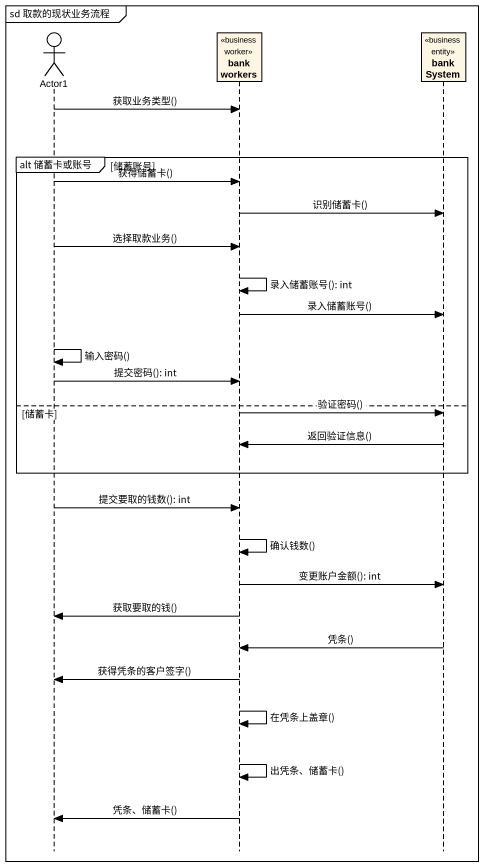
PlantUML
@startuml
mainframe sd 取款的现状业务流程
hide footbox
actor Actor1
participant "bank workers" as bank_workers <<business worker>>
participant bankSystem <<business entity>>

Actor1 -> bank_workers : 获取业务类型()
group alt 储蓄卡或账号 [储蓄账号]
  Actor1 -> bank_workers : 获得储蓄卡()
  bank_workers -> bankSystem : 识别储蓄卡()
  Actor1 -> bank_workers : 选择取款业务()
  bank_workers -> bank_workers : 录入储蓄账号(): int
  bank_workers -> bankSystem : 录入储蓄账号()
  Actor1 -> Actor1 : 输入密码()
  Actor1 -> bank_workers : 提交密码(): int
else 储蓄卡
  bank_workers -> bankSystem : 验证密码()
  bankSystem -> bank_workers : 返回验证信息()
end
Actor1 -> bank_workers : 提交要取的钱数(): int
bank_workers -> bank_workers : 确认钱数()
bank_workers -> bankSystem : 变更账户金额(): int
bank_workers -> Actor1 : 获取要取的钱()
bankSystem -> bank_workers : 凭条()
bank_workers -> Actor1 : 获得凭条的客户签字()
bank_workers -> bank_workers : 在凭条上盖章()
bank_workers -> bank_workers : 出凭条、储蓄卡()
bank_workers -> Actor1 : 凭条、储蓄卡()
@enduml
